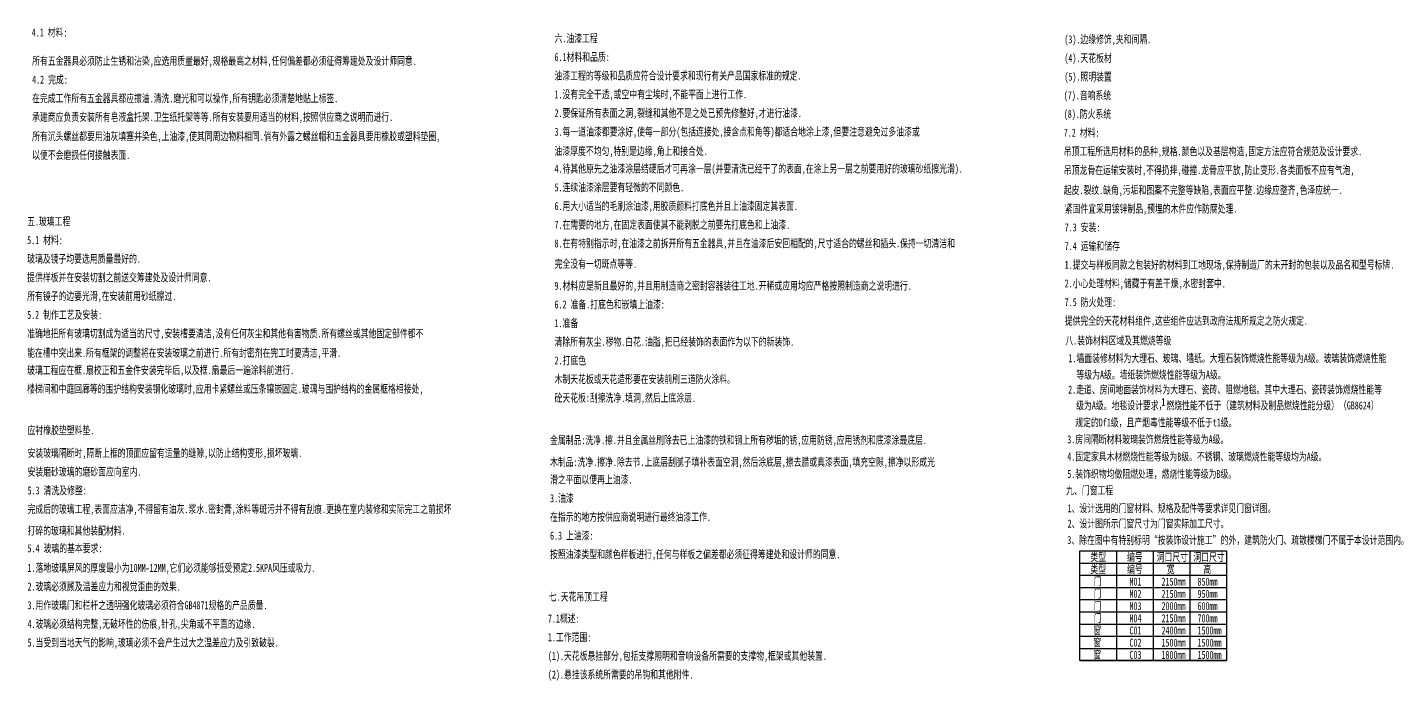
# Model space of a CAD drawing. Extents: x 22136 to 158209, y -156030 to -115985.
# Drawn here: x 102231 to 158209, y -148051 to -121287 of the extents above; entities that cross this region are included whole.
import ezdxf

# ---------------------------------------------------------------- set-up
doc = ezdxf.new("R2010")
doc.units = 0
doc.header["$LTSCALE"] = 10
doc.layers.get('0').update_dxf_attribs({"linetype": 'CONTINUOUS'})
doc.layers.add('00', color=30, linetype='CONTINUOUS')
doc.styles.add('2', font='SimSun.ttf')

msp = doc.modelspace()

# ---------------------------------------------------------------- linework, layer by layer
for p, q in [((145319, -142731), (151319, -142731)), ((146819, -142731), (146819, -147231)), ((148319, -142731), (148319, -147231)), ((149819, -142731), (149819, -147231)), ((151319, -142731), (151319, -147231)), ((145319, -143231), (151319, -143231)), ((145319, -143731), (151319, -143731)), ((145319, -144231), (151319, -144231)), ((145319, -144731), (151319, -144731)), ((145319, -145231), (151319, -145231)), ((145319, -145731), (151319, -145731)), ((145319, -146231), (151319, -146231)), ((145319, -146731), (151319, -146731)), ((145319, -147231), (151319, -147231))]:
    msp.add_line(p, q)
msp.add_lwpolyline([(151319, -147231), (145319, -147231), (145319, -142731), (151319, -142731)])

# ---------------------------------------------------------------- texts
at = {"layer": '00', "color": 7, "style": '2', "width": 0.7}
for s, height, p in [('4.1 材料:', 327.6, (102411, -121662)), ('六.油漆工程', 327.6, (123814, -121901)), ('(3).边缘修饰,夹和间隔.', 327.6, (144687, -121943)), ('所有五金器具必须防止生锈和沾染,应选用质量最好,规格最高之材料,任何偏差都必须征得筹建处及设计师同意.', 327.6, (102426, -122827)), ('6.1材料和品质:', 327.6, (123814, -122666)), ('(4).天花板材', 327.6, (144687, -122708)), ('油漆工程的等级和品质应符合设计要求和现行有关产品国家标准的规定.', 327.6, (123814, -123431)), ('(5).照明装置', 327.6, (144687, -123473)), ('4.2 完成:', 327.6, (102426, -123593)), ('在完成工作所有五金器具都应擦油.清洗.磨光和可以操作,所有钥匙必须清楚地贴上标签.', 327.6, (102426, -124358)), ('1.没有完全干透,或空中有尘埃时,不能平面上进行工作.', 327.6, (123814, -124196)), ('(7).音响系统', 327.6, (144663, -124237)), ('承建商应负责安装所有皂液盒托架.卫生纸托架等等.所有安装要用适当的材料,按照供应商之说明而进行.', 327.6, (102426, -125123)), ('2.要保证所有表面之洞,裂缝和其他不是之处已预先修整好,才进行油漆.', 327.6, (123814, -124962)), ('(8).防火系统', 327.6, (144663, -125002)), ('3.每一道油漆都要涂好,使每一部分(包括连接处,接含点和角等)都适合地涂上漆,但要注意避免过多油漆或', 327.6, (123814, -125727)), ('所有沉头螺丝都要用油灰填塞并染色,上油漆,使其同周边物料相同.倘有外露之螺丝帽和五金器具要用橡胶或塑料垫圈,', 327.6, (102426, -125915)), ('7.2 材料:', 327.6, (144663, -125767)), ('以便不会磨损任何接触表面.', 327.6, (102426, -126682)), ('油漆厚度不均匀,特别是边缘,角上和接合处.', 327.6, (123814, -126520)), ('吊顶工程所选用材料的品种,规格.颜色以及基层构造,固定方法应符合规范及设计要求.', 327.6, (144663, -126532)), ('4.待其他原先之油漆涂层结硬后才可再涂一层(并要清洗已经干了的表面,在涂上另一层之前要用好的玻璃砂纸擦光滑).', 327.6, (123814, -127241)), ('吊顶龙骨在运输安装时,不得扔摔,碰撞.龙骨应平放,防止变形.各类面板不应有气泡,', 327.6, (144663, -127298)), ('5.连续油漆涂层要有轻微的不同颜色.', 327.6, (123814, -128006)), ('起皮.裂纹.缺角,污垢和图案不完整等缺陷,表面应平整.边缘应整齐,色泽应统一.', 327.6, (144663, -128116)), ('6.用大小适当的毛刷涂油漆,用胶质颜料打底色并且上油漆固定其表面.', 327.6, (123814, -128772)), ('紧固件宜采用镀锌制品,预埋的木件应作防腐处理.', 327.6, (144700, -128881)), ('五.玻璃工程', 327.6, (102222, -129400)), ('7.在需要的地方,在固定表面使其不能剥脱之前要先打底色和上油漆.', 327.6, (123814, -129537)), ('7.3 安装:', 327.6, (144700, -129646)), ('5.1 材料:', 327.6, (102222, -130166)), ('8.在有特别指示时,在油漆之前拆开所有五金器具,并且在油漆后安回相配的,尺寸适合的螺丝和插头.保持一切清洁和', 327.6, (123814, -130302)), ('7.4 运输和储存', 327.6, (144700, -130412)), ('玻璃及镜子均要选用质量最好的.', 327.6, (102222, -130931)), ('完全没有一切斑点等等.', 327.6, (123814, -131139)), ('1.提交与样板同款之包装好的材料到工地现场,保持制造厂的未开封的包装以及品名和型号标牌.', 327.6, (144700, -131177)), ('提供样板并在安装切割之前送交筹建处及设计师同意.', 327.6, (102222, -131696)), ('所有镜子的边要光滑,在安装前用砂纸擦过.', 327.6, (102222, -132461)), ('9.材料应是新且最好的,并且用制造商之密封容器装往工地.开稀或应用均应严格按照制造商之说明进行.', 327.6, (123814, -132037)), ('2.小心处理材料,储藏于有盖干燥,水密封套中.', 327.6, (144700, -131942)), ('6.2 准备.打底色和嵌填上油漆:', 327.6, (123814, -132802)), ('7.5 防火处理:', 327.6, (144700, -132707)), ('5.2 制作工艺及安装:', 327.6, (102222, -133227)), ('1.准备', 327.6, (123814, -133567)), ('提供完全的天花材料组件,这些组件应达到政府法规所规定之防火规定.', 327.6, (144700, -133473)), ('准确地把所有玻璃切割成为适当的尺寸,安装槽要清洁,没有任何灰尘和其他有害物质.所有螺丝或其他固定部件都不', 327.6, (102222, -133992)), ('清除所有灰尘.秽物.白花.油脂,把已经装饰的表面作为以下的新装饰.', 327.6, (123814, -134332)), ('八.装饰材料区域及其燃烧等级', 327.6, (144728, -134283)), ('能在槽中突出来.所有框架的调整将在安装玻璃之前进行.所有封密剂在完工时要清洁,平滑.', 327.6, (102222, -134786)), ('2.打底色', 327.6, (123814, -135098)), (' 1.墙面装修材料为大理石、玻璃、墙纸。大理石装饰燃烧性能等级为A级。玻璃装饰燃烧性能', 327.6, (144690, -135006)), ('玻璃工程应在框.扇校正和五金件安装完毕后,以及框.扇最后一遍涂料前进行.', 327.6, (102222, -135494)), ('   等级为A级。墙纸装饰燃烧性能等级为A级。', 327.6, (144690, -135680)), ('楼梯间和中庭回廊等的围护结构安装钢化玻璃时,应用卡紧螺丝或压条镶嵌固定.玻璃与围护结构的金属框格相接处,', 327.6, (102222, -136260)), ('木制天花板或天花造形要在安装前刷三道防火涂料。', 327.6, (123814, -135863)), (' 2.走道、房间地面装饰材料为大理石、瓷砖、阻燃地毯。其中大理石、瓷砖装饰燃烧性能等', 327.6, (144678, -136289)), ('砼天花板:刮擦洗净.填洞,然后上底涂层.', 327.6, (123814, -136628)), ('   级为A级。地毯设计要求，燃烧性能不低于（建筑材料及制品燃烧性能分级）（GB8624）', 327.6, (144678, -136939)), ('1', 328, (148657, -136802)), ('应衬橡胶垫塑料垫.', 327.6, (102238, -137955)), ('   规定的Df1级，且产烟毒性能等级不低于t1级。', 327.6, (144642, -137637)), ('金属制品:洗净.擦.并且金属丝刷除去已上油漆的铁和钢上所有秽垢的锈,应用防锈,应用锈剂和底漆涂最底层.', 327.6, (123630, -138359)), (' 3.房间隔断材料玻璃装饰燃烧性能等级为A级。', 327.6, (144642, -138330)), ('安装玻璃隔断时,隔断上框的顶面应留有适量的缝隙,以防止结构变形,损坏玻璃.', 327.6, (102238, -138890)), (' 4.固定家具木材燃烧性能等级为B级。不锈钢、玻璃燃烧性能等级均为A级。', 327.6, (144642, -139035)), ('安装磨砂玻璃的磨砂面应向室内.', 327.6, (102238, -139656)), ('木制品:洗净.擦净.除去节.上底层刮腻子填补表面空洞,然后涂底层,擦去腊或真漆表面,填充空隙,擦净以形成光', 327.6, (123630, -139256)), (' 5.装饰织物均做阻燃处理，燃烧性能等级为B级。', 327.6, (144642, -139745)), ('滑之平面以便再上油漆.', 327.6, (123630, -139976)), ('5.3 清洗及修整:', 327.6, (102238, -140421)), ('3.油漆', 327.6, (123630, -140741)), ('九、门窗工程', 327.6, (144757, -140418)), ('完成后的玻璃工程,表面应洁净,不得留有油灰.浆水.密封膏,涂料等斑污并不得有刮痕.更换在室内装修和实际完工之前损坏', 327.6, (102238, -141186)), ('1、设计选用的门窗材料、规格及配件等要求详见门窗详图。', 327.6, (144818, -141152)), ('在指示的地方按供应商说明进行最终油漆工作.', 327.6, (123630, -141507)), ('2、设计图所示门窗尺寸为门窗实际加工尺寸。', 327.6, (144818, -141780)), ('打碎的玻璃和其他装配材料.', 327.6, (102238, -142071)), ('6.3 上油漆:', 327.6, (123630, -142272)), ('3、除在图中有特别标明“按装饰设计施工”的外，建筑防火门、疏散楼梯门不属于本设计范围内。', 327.6, (144808, -142454)), ('5.4 玻璃的基本要求:', 327.6, (102238, -142793)), ('按照油漆类型和颜色样板进行,任何与样板之偏差都必须征得筹建处和设计师的同意.', 327.6, (123630, -143037)), ('1.落地玻璃屏风的厚度最小为10MM-12MM,它们必须能够抵受预定2.5KPA风压或吸力.', 327.6, (102238, -143593)), ('类型', 327.6, (145751, -143150)), ('类型', 327.6, (145751, -143650)), ('编号', 327.6, (147251, -143150)), ('编号', 327.6, (147251, -143650)), ('洞口尺寸', 327.6, (148466, -143150)), ('宽', 328, (148877, -143650)), ('洞口尺寸', 327.6, (149966, -143150)), ('高', 328, (150377, -143650)), ('门', 328, (145878, -144150)), ('M01     2150mm   850mm ', 327.6, (147353, -144157)), ('2.玻璃必须顾及温差应力和视觉歪曲的效果.', 327.6, (102238, -144358)), ('七.天花吊顶工程', 327.6, (123582, -144777)), ('门', 328, (145878, -144650)), ('M02     2150mm   950mm ', 327.6, (147353, -144657)), ('3.用作玻璃门和栏杆之透明强化玻璃必须符合GB4871规格的产品质量.', 327.6, (102238, -145123)), ('门', 328, (145878, -145150)), ('M03     2000mm   600mm ', 327.6, (147353, -145157)), ('4.玻璃必须结构完整,无破坏性的伤痕,针孔,尖角或不平直的边缘.', 327.6, (102238, -145889)), ('7.1概述:', 327.6, (123544, -145668)), ('门', 328, (145878, -145650)), ('M04     2150mm   700mm ', 327.6, (147353, -145657)), ('1.工作范围:', 327.6, (123544, -146433)), ('窗', 328, (145878, -146150)), ('C01     2400mm   1500mm ', 327.6, (147353, -146157)), ('5.当受到当地天气的影响,玻璃必须不会产生过大之温差应力及引致破裂.', 327.6, (102238, -146654)), ('窗', 328, (145878, -146650)), ('C02     1500mm   1500mm ', 327.6, (147353, -146657)), ('(1).天花板悬挂部分,包括支撑照明和音响设备所需要的支撑物,框架或其他装置.', 327.6, (123544, -147198)), ('窗', 328, (145878, -147150)), ('C03     1800mm   1500mm ', 327.6, (147353, -147157)), ('(2).悬挂该系统所需要的吊钩和其他附件.', 327.6, (123544, -147963))]:
    msp.add_text(s, height=height, dxfattribs=at).set_placement(p)

doc.saveas('drawing.dxf')
